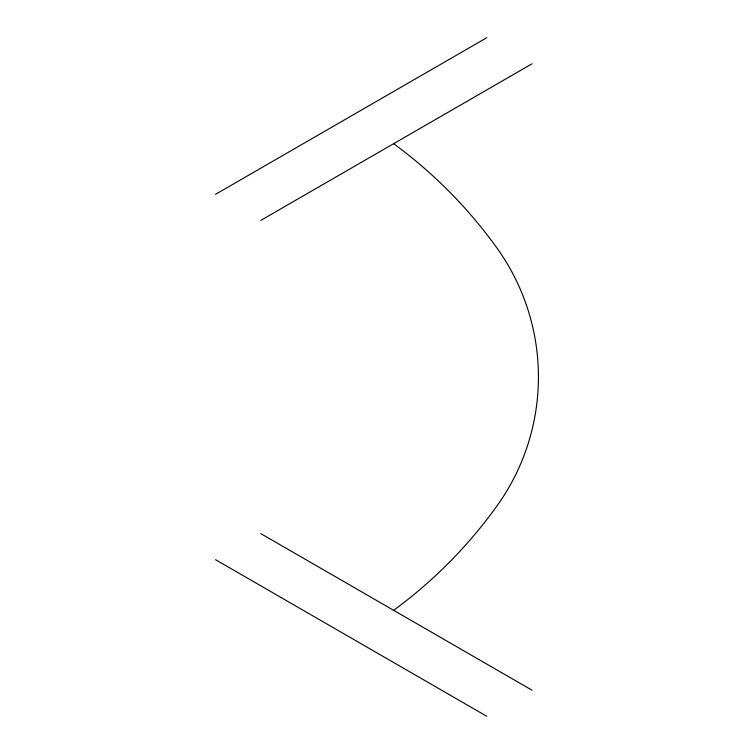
<?xml version="1.0" encoding="UTF-8"?>
<svg xmlns="http://www.w3.org/2000/svg" width="754" height="754" viewBox="0 0 754 754"><rect width="100%" height="100%" fill="white"/><g stroke="black" fill="none" stroke-linecap="round" stroke-linejoin="round"><path stroke-width="1.13" d="M215.569 194.296L486.801 37.7M260.771 220.404L532.013 63.798M260.771 533.596L532.013 690.202M215.569 559.704L486.801 716.3M393.635 610.306A466.472 466.472 0 0 0 496.961 505.943A221.205 221.205 0 0 0 496.961 248.057A466.472 466.472 0 0 0 393.635 143.694"/></g></svg>
